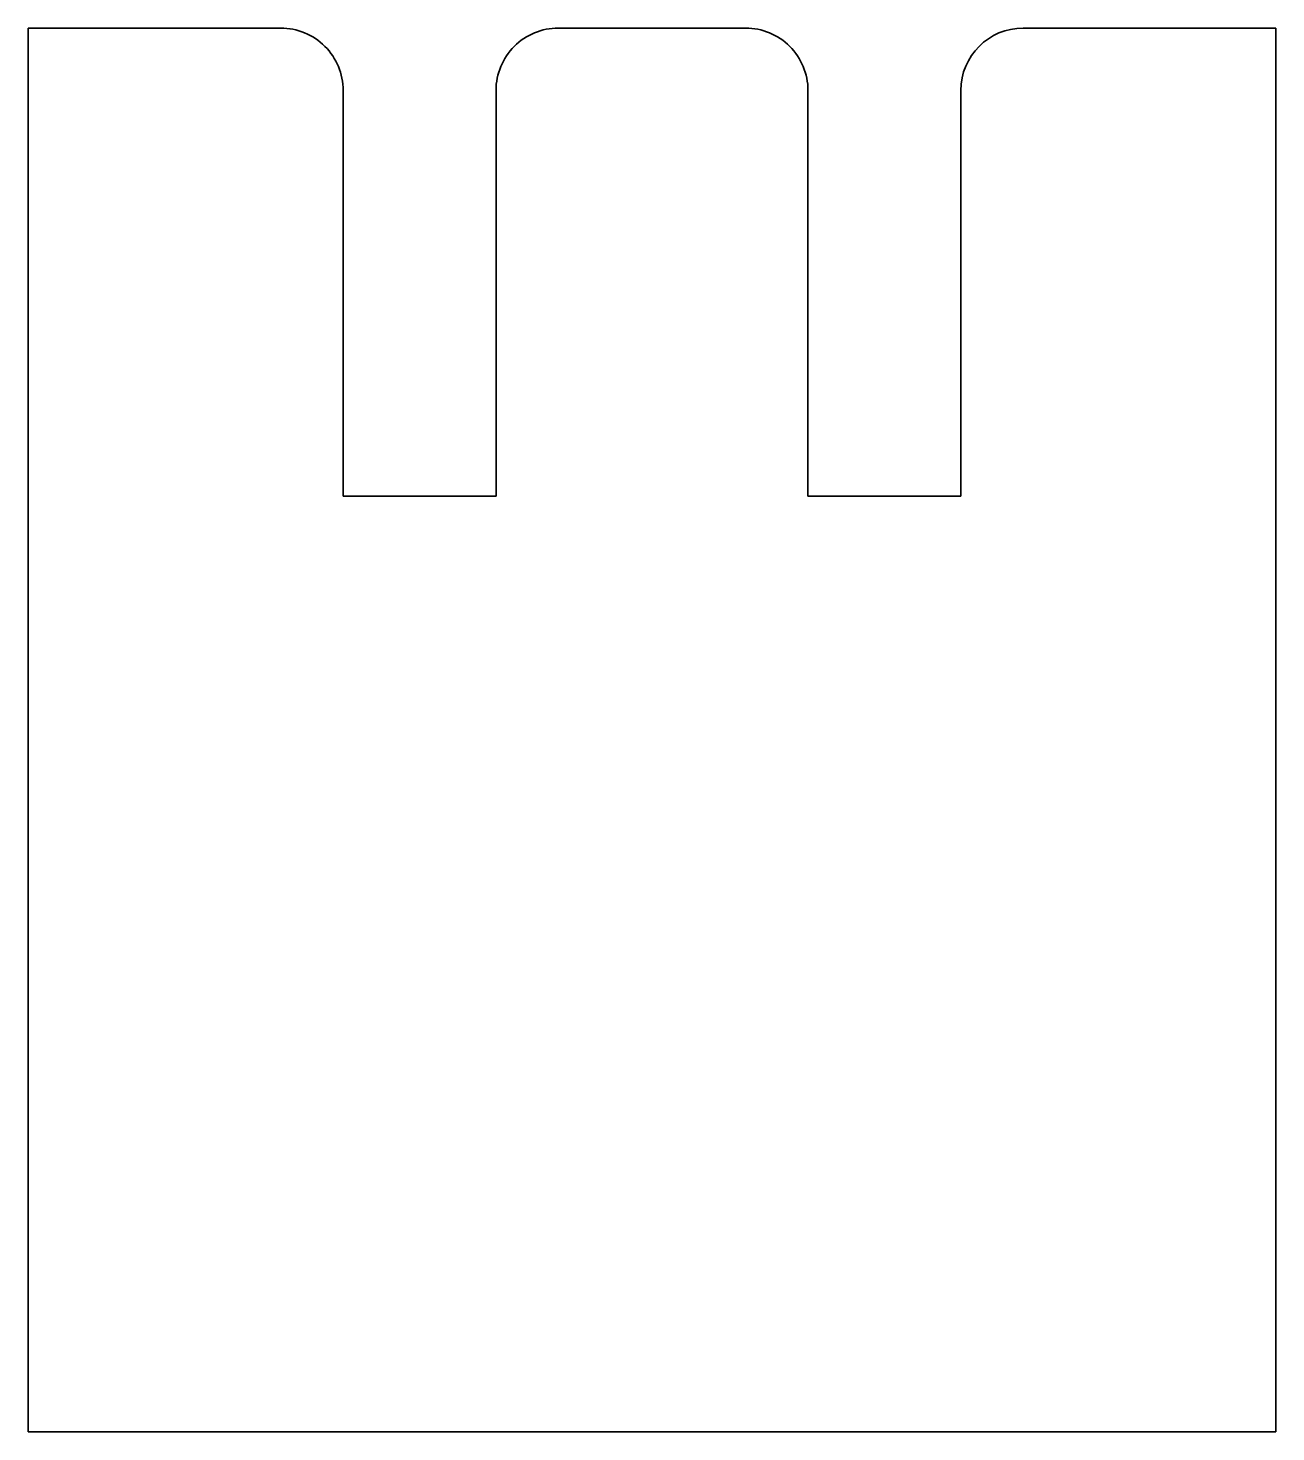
# Model space of a CAD drawing. Extents: x 277 to 317, y 187.5 to 232.5.
import ezdxf

# ---------------------------------------------------------------- set-up
doc = ezdxf.new("R2010")
doc.units = 0

msp = doc.modelspace()

# ---------------------------------------------------------------- linework, layer by layer
at = {"color": 7, "lineweight": 35}
for p, q in [((285.099976, 232.5), (277, 232.5)), ((277, 232.5), (277, 187.5)), ((300, 232.5), (294, 232.5)), ((317, 232.5), (308.899994, 232.5)), ((317, 187.5), (317, 232.5)), ((287.099976, 217.5), (287.099976, 230.5)), ((292, 230.5), (292, 217.5)), ((302, 217.5), (302, 230.5)), ((306.899994, 230.5), (306.899994, 217.5)), ((292, 217.5), (287.099976, 217.5)), ((306.899994, 217.5), (302, 217.5)), ((277, 187.5), (317, 187.5))]:
    msp.add_line(p, q, dxfattribs=at)
for centre, start, end in [((285.099976, 230.5), 360, 90.000003), ((294, 230.5), 90.000003, 180.000005), ((300, 230.5), 360, 90.000003), ((308.899994, 230.5), 90.000003, 179.999995)]:
    msp.add_arc(centre, 2, start, end, dxfattribs=at)

doc.saveas('drawing.dxf')
